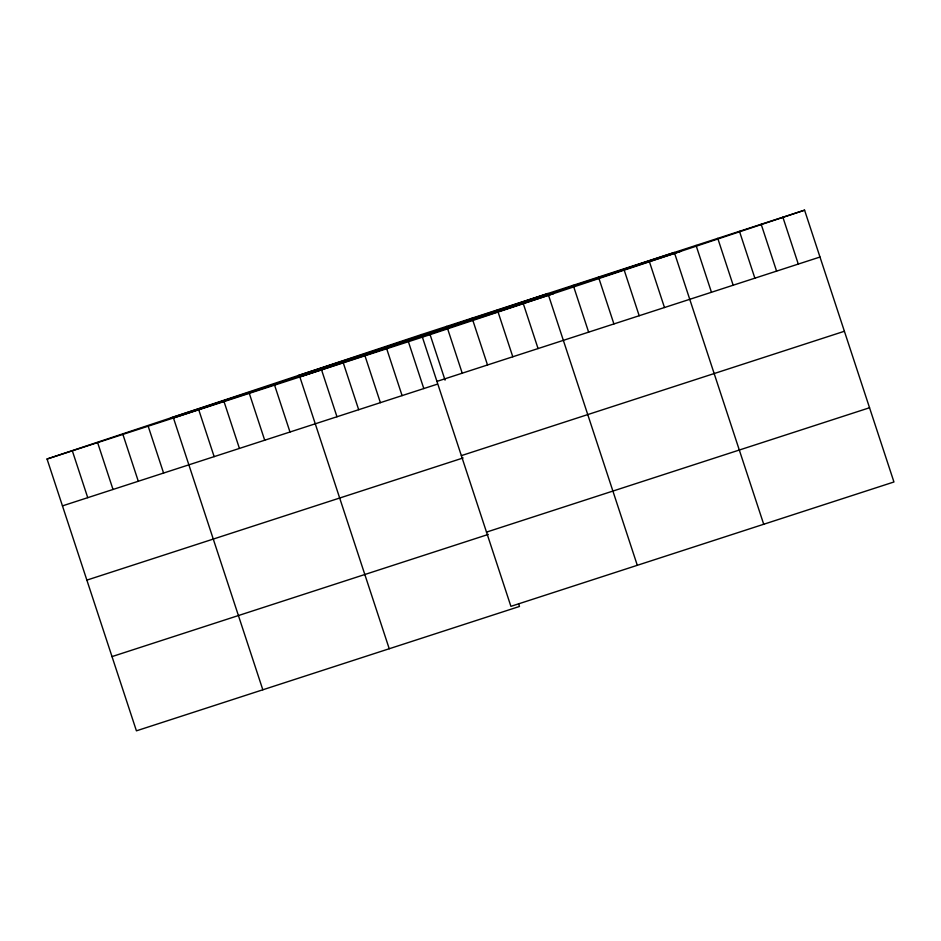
<?xml version="1.0" encoding="UTF-8"?>
<svg xmlns="http://www.w3.org/2000/svg" width="941" height="941" viewBox="0 0 941 941"><rect width="100%" height="100%" fill="white"/><g stroke="black" fill="none" stroke-linecap="round" stroke-linejoin="round"><path stroke-width="1.41" d="M518.562 603.722L519.467 606.463L136.421 730.828L47.05 459.02L421.533 334.537L804.579 210.172L893.95 481.98L510.904 606.345L421.533 334.537M47.05 459.02L430.096 334.655L804.579 210.172M297.956 375.612L681.002 251.247M170.627 417.945L553.684 293.58M436.942 381.399L819.987 257.034M62.459 505.882L437.365 384.163M461.349 455.632L844.395 331.267M86.866 580.115L463.125 457.949M486.497 532.112L869.543 407.747M112.014 656.595L488.273 534.429M782.877 217.218L798.286 264.08M761.175 224.264L776.584 271.126M739.461 231.31L754.87 278.171M717.76 238.355L733.168 285.217M696.058 245.401L711.455 292.263M763.716 524.266L674.344 252.459L299.861 376.941L389.233 648.749M649.067 260.657L664.475 307.519M623.789 268.867L639.186 315.729M598.5 277.077L613.908 323.939M573.222 285.288L588.631 332.149M637.304 565.306L547.944 293.498L173.462 417.98L262.821 689.788M522.655 301.696L538.064 348.558M497.377 309.907L512.786 356.768M472.1 318.117L487.509 364.979M446.822 326.327L462.219 373.189M430.096 334.655L445.058 380.14M408.394 341.701L423.803 388.562M386.692 348.746L402.089 395.608M364.979 355.804L380.387 402.654M343.277 362.85L358.686 409.711M321.563 369.895L336.972 416.757M274.584 385.151L289.993 432.013M249.294 393.362L264.703 440.212M224.017 401.56L239.426 448.422M198.739 409.77L214.148 456.632M148.172 426.191L163.581 473.052M122.895 434.401L138.303 481.251M97.617 442.599L113.014 489.461M72.328 450.81L87.736 497.671"/></g></svg>
